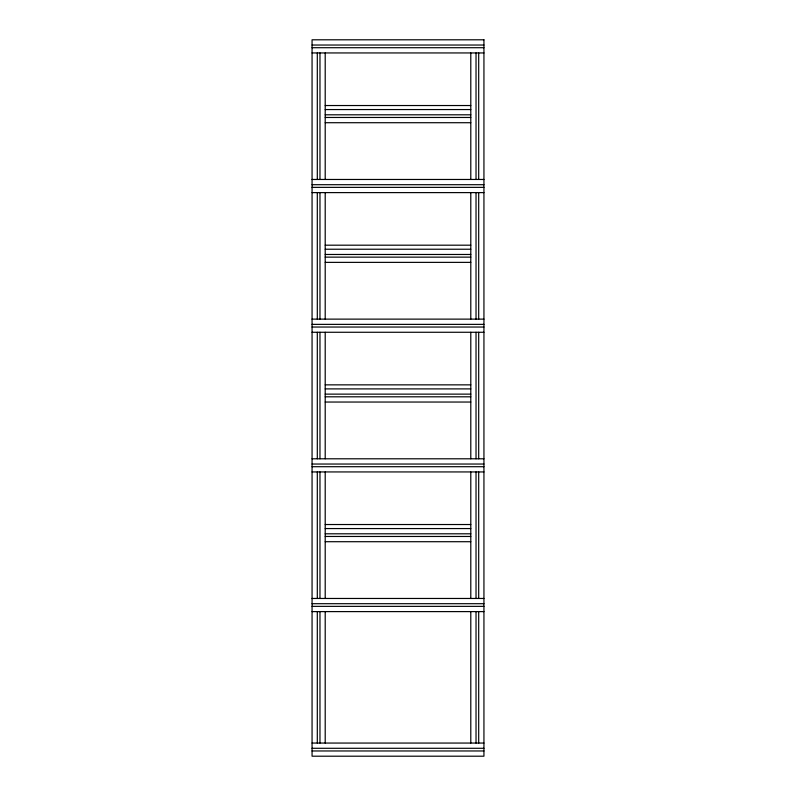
<?xml version="1.0" encoding="UTF-8"?>
<svg xmlns="http://www.w3.org/2000/svg" width="796" height="796" viewBox="0 0 796 796"><rect width="100%" height="100%" fill="white"/><g stroke="black" fill="none" stroke-linecap="round" stroke-linejoin="round"><path stroke-width="1.19" d="M312.062 45.034L483.938 45.034M312.062 47.71L483.938 47.71M312.062 52.944L483.938 52.944M325.206 105.53L470.794 105.53M325.206 109.559L470.794 109.559M325.206 114.803L470.794 114.803M325.206 117.47L470.794 117.47M325.206 122.713L470.794 122.713M312.062 179.468L483.938 179.468M312.062 184.702L483.938 184.702M312.062 187.368L483.938 187.368M312.062 192.612L483.938 192.612M325.206 245.188L470.794 245.188M325.206 249.228L470.794 249.228M325.206 254.471L470.794 254.471M325.206 257.138L470.794 257.138M325.206 262.372L470.794 262.372M312.062 319.126L483.938 319.126M312.062 324.37L483.938 324.37M312.062 327.037L483.938 327.037M312.062 332.27L483.938 332.27M325.206 384.856L470.794 384.856M325.206 388.896L470.794 388.896M325.206 394.129L470.794 394.129M325.206 396.806L470.794 396.806M325.206 402.04L470.794 402.04M312.062 458.795L483.938 458.795M312.062 464.038L483.938 464.038M312.062 466.705L483.938 466.705M312.062 471.938L483.938 471.938M325.206 524.524L470.794 524.524M325.206 528.564L470.794 528.564M325.206 533.798L470.794 533.798M325.206 536.464L470.794 536.464M325.206 541.708L470.794 541.708M312.062 598.463L483.938 598.463M312.062 603.696L483.938 603.696M312.062 606.363L483.938 606.363M312.062 611.607L483.938 611.607M312.062 743.056L483.938 743.056M312.062 748.29L483.938 748.29M312.062 750.966L483.938 750.966M478.695 52.944L478.695 179.468M478.695 192.612L478.695 319.126M478.695 332.27L478.695 458.795M478.695 471.938L478.695 598.463M478.695 611.607L478.695 743.056M476.028 52.944L476.028 179.468M476.028 192.612L476.028 319.126M476.028 332.27L476.028 458.795M476.028 471.938L476.028 598.463M476.028 611.607L476.028 743.056M470.794 52.944L470.794 179.468M470.794 192.612L470.794 319.126M470.794 332.27L470.794 458.795M470.794 471.938L470.794 598.463M470.794 611.607L470.794 743.056M325.206 52.944L325.206 179.468M325.206 192.612L325.206 319.126M325.206 332.27L325.206 458.795M325.206 471.938L325.206 598.463M325.206 611.607L325.206 743.056M319.972 52.944L319.972 179.468M319.972 192.612L319.972 319.126M319.972 332.27L319.972 458.795M319.972 471.938L319.972 598.463M319.972 611.607L319.972 743.056M317.305 52.944L317.305 179.468M317.305 192.612L317.305 319.126M317.305 332.27L317.305 458.795M317.305 471.938L317.305 598.463M317.305 611.607L317.305 743.056M483.938 39.8L312.062 39.8L312.062 756.2L483.938 756.2L483.938 39.8"/></g></svg>
